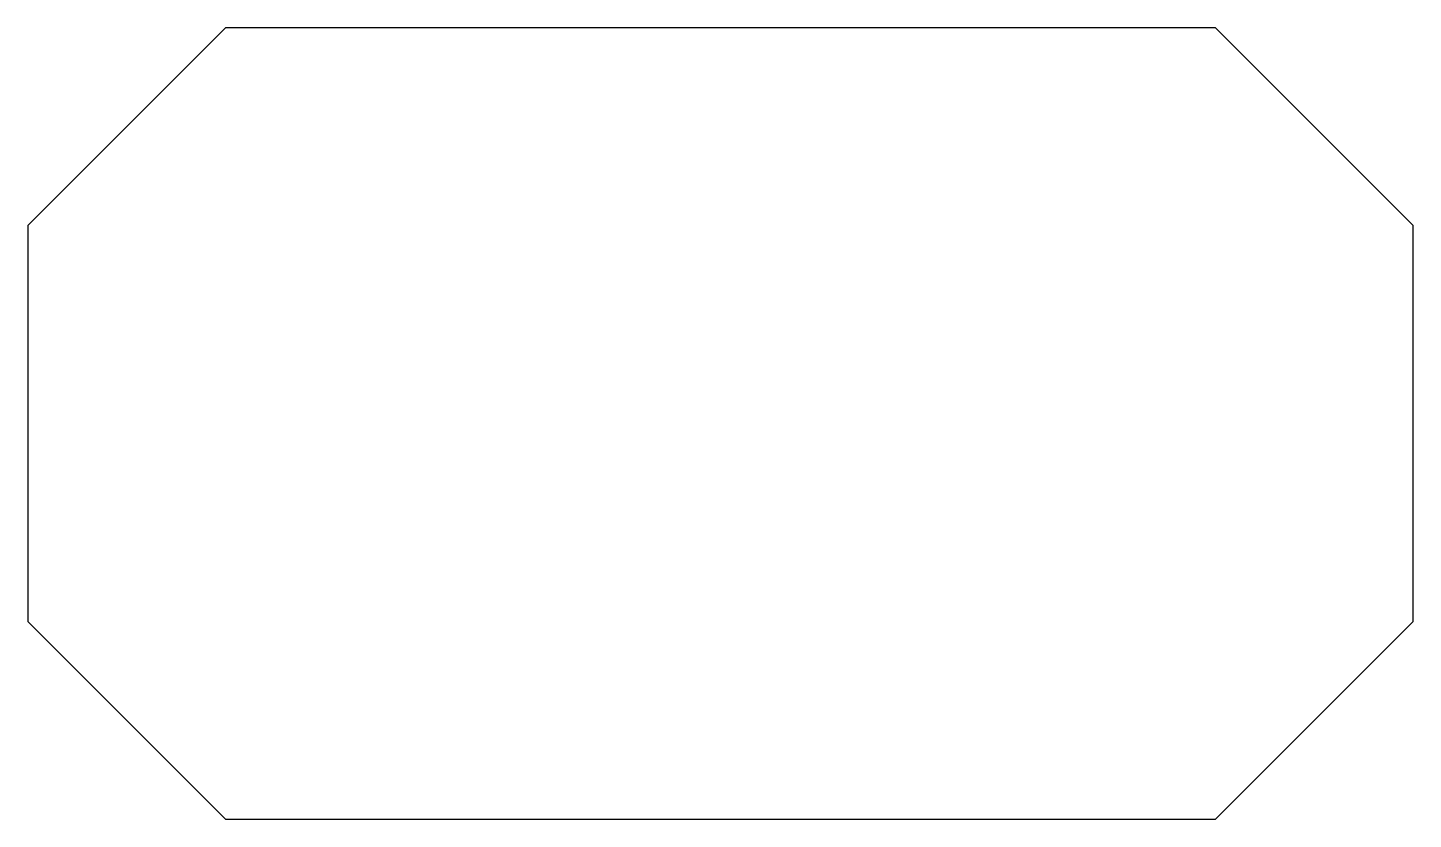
# Model space of a CAD drawing. Header units: millimetres. Extents: x -35000 to 35000, y -20000 to 20000.
import ezdxf

# ---------------------------------------------------------------- set-up
doc = ezdxf.new("R2010")
doc.units = ezdxf.units.MM
doc.layers.add('BOTTOM', color=7, linetype='Continuous')
doc.layers.add('TOP', color=7, linetype='Continuous')

msp = doc.modelspace()

# ---------------------------------------------------------------- linework, layer by layer
at = {"layer": 'BOTTOM'}
msp.add_lwpolyline([(-35000, -10000), (-25000, -20000), (25000, -20000), (35000, -10000), (35000, 10000), (25000, 20000), (-25000, 20000), (-35000, 10000)], close=True, dxfattribs=at)
at = {"layer": 'TOP'}
msp.add_lwpolyline([(-35000, -10000), (-25000, -20000), (25000, -20000), (35000, -10000), (35000, 10000), (25000, 20000), (-25000, 20000), (-35000, 10000)], close=True, dxfattribs=at)

doc.saveas('drawing.dxf')
